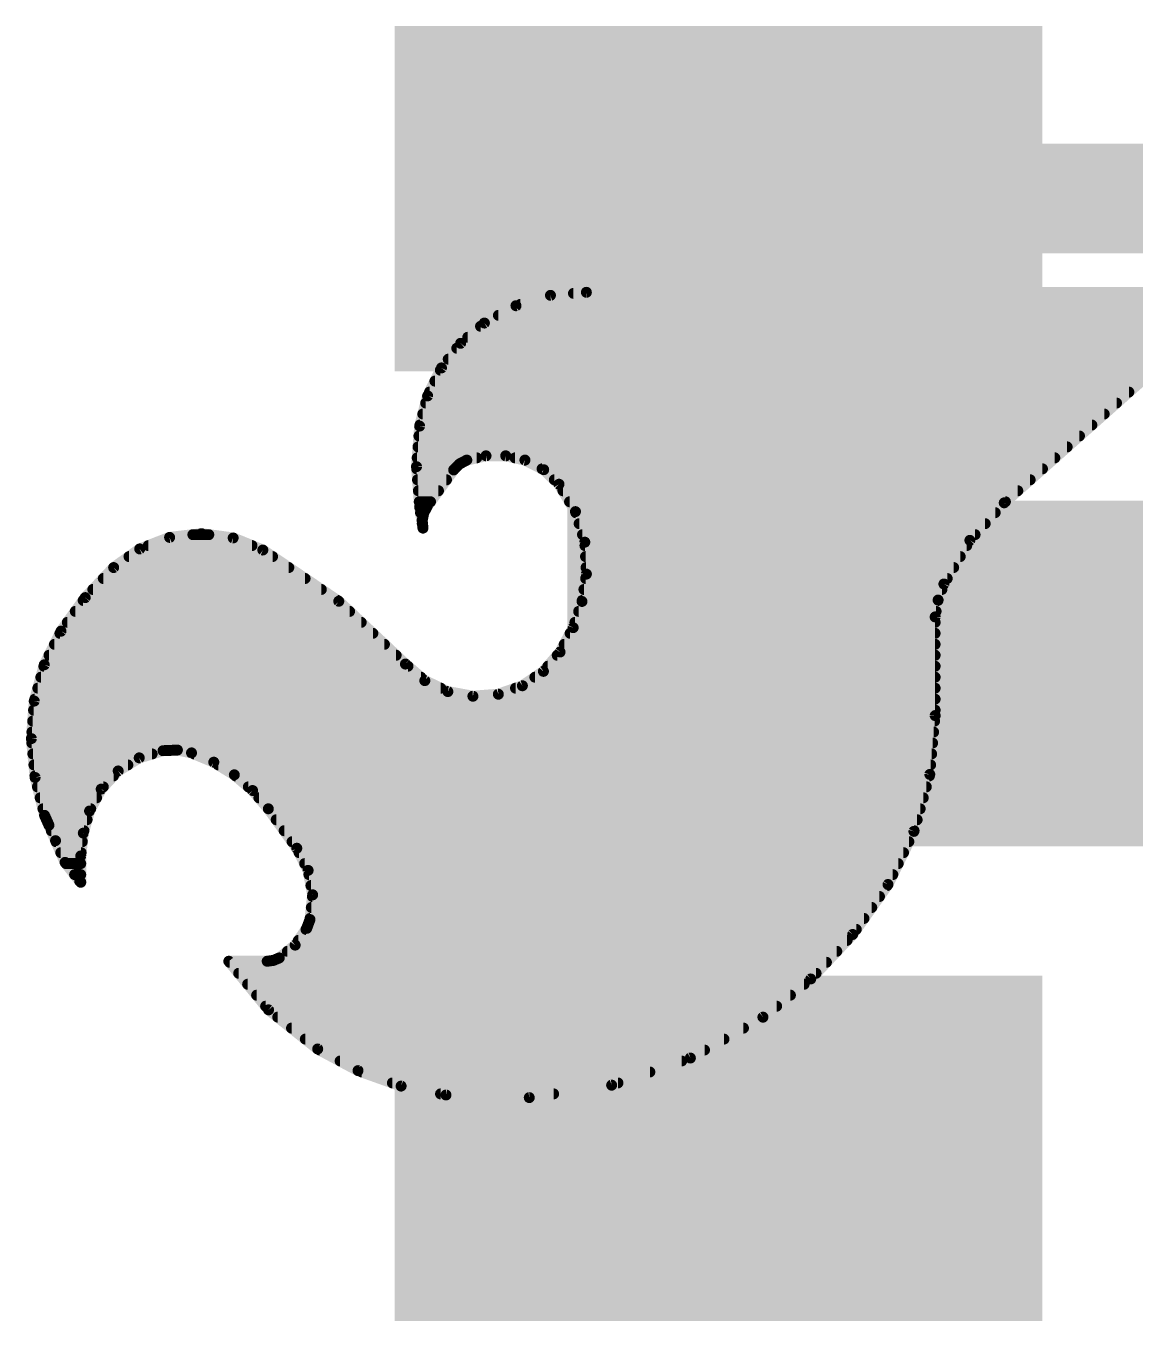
# Model space of a CAD drawing. Extents: x -20 to 87, y -17 to 53.
# Drawn here: x 4.206 to 6.775, y 12.25 to 15.25 of the extents above; entities that cross this region are included whole.
import ezdxf

# ---------------------------------------------------------------- set-up
doc = ezdxf.new("R2010")
doc.units = 0
doc.layers.add('1', color=12, linetype='CONTINUOUS')
doc.layers.add('22', color=40, linetype='CONTINUOUS')

# ---------------------------------------------------------------- blocks, each defined once
blk = doc.blocks.new('RECT')
blk.add_solid([(-0.5, -0.5), (0.5, -0.5), (-0.5, 0.5), (0.5, 0.5)])

msp = doc.modelspace()

# ---------------------------------------------------------------- linework, layer by layer
at = {"layer": '1', "const_width": 0.254}
for points in [[(5.81, 14.85), (12.074, 14.85)], [(6.21, 13.75), (11.65, 13.75)]]:
    msp.add_lwpolyline(points, dxfattribs=at)
at = {"layer": '1', "const_width": 0.127}
for points in [[(5.81, 14.9135, 1), (5.81, 14.7865)], [(6.21, 13.8135, 1), (6.21, 13.6865)]]:
    msp.add_lwpolyline(points, format="xyb", dxfattribs=at)
at = {"layer": '22', "const_width": 0.0254}
for points in [[(5.4211, 14.6259), (5.5042, 14.6329)], [(5.4743, 14.6304), (7.0178, 14.6304)], [(5.5042, 14.6329), (7.0206, 14.6329)], [(7.0206, 14.6329), (6.4719, 14.1453)], [(5.268, 14.5618), (5.3412, 14.6019)], [(5.3412, 14.6019), (5.4211, 14.6259)], [(5.3515, 14.605), (6.9892, 14.605)], [(5.3005, 14.5796), (6.9606, 14.5796)], [(5.213, 14.5148), (5.268, 14.5618)], [(5.2591, 14.5542), (6.932, 14.5542)], [(5.1686, 14.4578), (5.213, 14.5148)], [(5.2294, 14.5288), (6.9035, 14.5288)], [(5.1843, 14.478), (6.8463, 14.478)], [(5.2041, 14.5034), (6.8749, 14.5034)], [(5.1365, 14.393), (5.1686, 14.4578)], [(5.166, 14.4526), (6.8177, 14.4526)], [(5.1534, 14.4272), (6.7891, 14.4272)], [(5.1181, 14.3231), (5.1365, 14.393)], [(5.1409, 14.4018), (6.7605, 14.4018)], [(5.1321, 14.3764), (6.732, 14.3764)], [(5.1254, 14.351), (6.7034, 14.351)], [(5.1108, 14.2291), (5.1181, 14.3231)], [(5.1163, 14.3002), (6.6462, 14.3002)], [(5.1188, 14.3256), (6.6748, 14.3256)], [(5.1143, 14.2748), (6.6176, 14.2748)], [(5.1123, 14.2494), (5.2502, 14.2494)], [(5.2273, 14.2443), (5.2102, 14.2353)], [(5.2718, 14.2542), (5.2273, 14.2443)], [(5.3174, 14.2542), (5.2718, 14.2542)], [(5.3619, 14.2443), (5.3174, 14.2542)], [(5.339, 14.2494), (6.589, 14.2494)], [(5.4054, 14.2221), (5.3619, 14.2443)], [(5.1181, 14.1351), (5.1108, 14.2291)], [(5.1112, 14.224), (5.1992, 14.224)], [(5.1968, 14.2215), (5.1359, 14.1376)], [(5.2102, 14.2353), (5.1968, 14.2215)], [(5.4016, 14.224), (6.5605, 14.224)], [(5.4407, 14.1884), (5.4054, 14.2221)], [(5.1131, 14.1986), (5.1802, 14.1986)], [(5.43, 14.1986), (6.5319, 14.1986)], [(5.4789, 14.125), (5.4407, 14.1884)], [(5.1151, 14.1732), (5.1617, 14.1732)], [(5.1171, 14.1478), (5.1433, 14.1478)], [(5.4499, 14.1732), (6.5033, 14.1732)], [(5.4652, 14.1478), (6.4747, 14.1478)], [(5.1257, 14.0868), (5.1181, 14.1351)], [(5.1201, 14.1224), (5.1277, 14.1224)], [(5.1275, 14.1219), (5.124, 14.1045)], [(5.1359, 14.1376), (5.1275, 14.1219)], [(5.5005, 14.0542), (5.4789, 14.125)], [(5.4797, 14.1224), (6.4509, 14.1224)], [(6.4719, 14.1453), (6.3924, 14.0585)], [(5.124, 14.1045), (5.1257, 14.0868)], [(5.1241, 14.097), (5.1247, 14.097)], [(5.4875, 14.097), (6.4277, 14.097)], [(4.4698, 14.0385), (4.539, 14.0653)], [(4.539, 14.0653), (4.6127, 14.0739)], [(4.5928, 14.0716), (4.6298, 14.0716)], [(4.6127, 14.0739), (4.6862, 14.064)], [(4.6862, 14.064), (4.7549, 14.036)], [(5.4952, 14.0716), (6.4044, 14.0716)], [(6.3924, 14.0585), (6.3322, 13.9573)], [(4.4094, 13.9954), (4.4698, 14.0385)], [(4.4896, 14.0462), (4.7298, 14.0462)], [(4.7549, 14.036), (4.9307, 13.9174)], [(5.5042, 13.9802), (5.5005, 14.0542)], [(5.5009, 14.0462), (6.3851, 14.0462)], [(4.4449, 14.0208), (4.7774, 14.0208)], [(5.5022, 14.0208), (6.37, 14.0208)], [(4.3435, 13.9258), (4.4094, 13.9954)], [(4.3854, 13.97), (4.8527, 13.97)], [(4.4094, 13.9954), (4.8151, 13.9954)], [(5.4941, 13.9169), (5.5042, 13.9802)], [(5.5026, 13.97), (6.3398, 13.97)], [(5.5034, 13.9954), (6.3549, 13.9954)], [(4.3613, 13.9446), (4.8904, 13.9446)], [(5.4985, 13.9446), (6.3276, 13.9446)], [(6.3322, 13.9573), (6.3187, 13.9201)], [(4.2875, 13.8481), (4.3435, 13.9258)], [(4.3388, 13.9192), (4.928, 13.9192)], [(4.9307, 13.9174), (5.0851, 13.7719)], [(5.4736, 13.8562), (5.4941, 13.9169)], [(5.4945, 13.9192), (6.3186, 13.9192)], [(6.3187, 13.9201), (6.3119, 13.8811)], [(4.3205, 13.8938), (4.9558, 13.8938)], [(5.4863, 13.8938), (6.3141, 13.8938)], [(6.3119, 13.8811), (6.3119, 13.6525)], [(4.2487, 13.7701), (4.2875, 13.8481)], [(4.3021, 13.8684), (4.9827, 13.8684)], [(5.4432, 13.7998), (5.4736, 13.8562)], [(5.4777, 13.8684), (6.3119, 13.8684)], [(4.2723, 13.8176), (5.0366, 13.8176)], [(4.285, 13.843), (5.0097, 13.843)], [(5.4528, 13.8176), (6.3119, 13.8176)], [(5.4665, 13.843), (6.3119, 13.843)], [(4.2597, 13.7922), (5.0636, 13.7922)], [(5.4047, 13.755), (5.4432, 13.7998)], [(5.4367, 13.7922), (6.3119, 13.7922)], [(4.2255, 13.6861), (4.2487, 13.7701)], [(4.2478, 13.7668), (5.0911, 13.7668)], [(5.0851, 13.7719), (5.13, 13.7336)], [(5.4149, 13.7668), (6.3119, 13.7668)], [(4.2408, 13.7414), (5.1209, 13.7414)], [(5.13, 13.7336), (5.1833, 13.7081)], [(5.356, 13.7216), (5.4047, 13.755)], [(5.3849, 13.7414), (6.3119, 13.7414)], [(4.2338, 13.716), (5.1669, 13.716)], [(5.1833, 13.7081), (5.2414, 13.6974)], [(5.2414, 13.6974), (5.3003, 13.702)], [(5.3003, 13.702), (5.356, 13.7216)], [(5.3401, 13.716), (6.3119, 13.716)], [(4.2189, 13.5992), (4.2255, 13.6861)], [(4.2268, 13.6906), (6.3119, 13.6906)], [(4.222, 13.6398), (6.3107, 13.6398)], [(4.2239, 13.6652), (6.3119, 13.6652)], [(6.3119, 13.6525), (6.2995, 13.5162)], [(4.2201, 13.6144), (6.3084, 13.6144)], [(4.2275, 13.5091), (4.2189, 13.5992)], [(4.2199, 13.589), (6.3061, 13.589)], [(4.2223, 13.5636), (4.4985, 13.5636)], [(4.4687, 13.5546), (4.4198, 13.5243)], [(4.5237, 13.5712), (4.4687, 13.5546)], [(4.5571, 13.5726), (4.5237, 13.5712)], [(4.5898, 13.5661), (4.5571, 13.5726)], [(4.6413, 13.5446), (4.5898, 13.5661)], [(4.5958, 13.5636), (6.3038, 13.5636)], [(4.2247, 13.5382), (4.4423, 13.5382)], [(4.4198, 13.5243), (4.3806, 13.4823)], [(4.6888, 13.5153), (4.6413, 13.5446)], [(4.6517, 13.5382), (6.3015, 13.5382)], [(4.2271, 13.5128), (4.4091, 13.5128)], [(4.2494, 13.4214), (4.2275, 13.5091)], [(4.2329, 13.4874), (4.3854, 13.4874)], [(4.7312, 13.479), (4.6888, 13.5153)], [(4.6917, 13.5128), (6.2986, 13.5128)], [(4.7214, 13.4874), (6.2915, 13.4874)], [(6.2995, 13.5162), (6.2627, 13.3843)], [(4.2392, 13.462), (4.3698, 13.462)], [(4.3806, 13.4823), (4.3536, 13.4315)], [(4.7676, 13.4366), (4.7312, 13.479)], [(4.7458, 13.462), (6.2844, 13.462)], [(4.2456, 13.4366), (4.3563, 13.4366)], [(4.3536, 13.4315), (4.3391, 13.3803)], [(4.8336, 13.3452), (4.7676, 13.4366)], [(4.7676, 13.4366), (6.2773, 13.4366)], [(4.2596, 13.3985), (4.2494, 13.4214)], [(4.2539, 13.4112), (4.3479, 13.4112)], [(4.2748, 13.3629), (4.2596, 13.3985)], [(4.7859, 13.4112), (6.2702, 13.4112)], [(4.265, 13.3858), (4.3407, 13.3858)], [(4.3391, 13.3803), (4.3332, 13.3274)], [(4.8043, 13.3858), (6.2631, 13.3858)], [(6.2627, 13.3843), (6.2027, 13.2613)], [(4.2969, 13.3125), (4.2748, 13.3629)], [(4.2759, 13.3604), (4.3369, 13.3604)], [(4.8226, 13.3604), (6.251, 13.3604)], [(4.8598, 13.2939), (4.8336, 13.3452)], [(4.287, 13.335), (4.3341, 13.335)], [(4.3307, 13.269), (4.2969, 13.3125)], [(4.2991, 13.3096), (4.3332, 13.3096)], [(4.3332, 13.3274), (4.3332, 13.2664)], [(4.8388, 13.335), (6.2386, 13.335)], [(4.8518, 13.3096), (6.2263, 13.3096)], [(4.3189, 13.2842), (4.3332, 13.2842)], [(4.8702, 13.2373), (4.8598, 13.2939)], [(4.8616, 13.2842), (6.2139, 13.2842)], [(4.3332, 13.2665), (4.3307, 13.269)], [(4.3332, 13.2664), (4.3332, 13.2665)], [(4.8663, 13.2588), (6.2009, 13.2588)], [(6.2027, 13.2613), (6.121, 13.1456)], [(4.8641, 13.1801), (4.8702, 13.2373)], [(4.8698, 13.2334), (6.183, 13.2334)], [(4.8671, 13.208), (6.1651, 13.208)], [(4.8297, 13.1209), (4.8565, 13.1597)], [(4.8565, 13.1597), (4.8641, 13.1801)], [(4.8644, 13.1826), (6.1471, 13.1826)], [(4.8372, 13.1318), (6.108, 13.1318)], [(4.8548, 13.1572), (6.1292, 13.1572)], [(6.121, 13.1456), (6.0238, 13.0424)], [(4.793, 13.0912), (4.8297, 13.1209)], [(4.8118, 13.1064), (6.0841, 13.1064)], [(4.7682, 12.9709), (4.6761, 13.0835)], [(4.6761, 13.0835), (4.765, 13.0835)], [(4.6781, 13.081), (6.0601, 13.081)], [(4.765, 13.0835), (4.7795, 13.0855)], [(4.7795, 13.0855), (4.793, 13.0912)], [(4.6989, 13.0556), (6.0362, 13.0556)], [(6.0238, 13.0424), (5.9131, 12.954)], [(4.7197, 13.0302), (6.0085, 13.0302)], [(4.7405, 13.0048), (5.9767, 13.0048)], [(4.7613, 12.9794), (5.9449, 12.9794)], [(4.8819, 12.8803), (4.7682, 12.9709)], [(4.7894, 12.954), (5.9131, 12.954)], [(5.9131, 12.954), (5.745, 12.8593)], [(4.8213, 12.9286), (5.868, 12.9286)], [(4.8532, 12.9032), (5.8229, 12.9032)], [(4.9753, 12.8302), (4.8819, 12.8803)], [(4.8866, 12.8778), (5.7778, 12.8778)], [(5.745, 12.8593), (5.5626, 12.7965)], [(4.9339, 12.8524), (5.7249, 12.8524)], [(5.0751, 12.7944), (4.9753, 12.8302)], [(4.9841, 12.827), (5.6512, 12.827)], [(5.0549, 12.8016), (5.5774, 12.8016)], [(5.1791, 12.7737), (5.0751, 12.7944)], [(5.1665, 12.7762), (5.4283, 12.7762)], [(5.3719, 12.7677), (5.1791, 12.7737)], [(5.5626, 12.7965), (5.3719, 12.7677)]]:
    msp.add_lwpolyline(points, dxfattribs=at)
at = {"layer": '22', "const_width": 0.0127}
for points in [[(5.4743, 14.6367, 1), (5.4743, 14.6241)], [(5.5042, 14.6393, 1), (5.5042, 14.6266)], [(5.5047, 14.6266, 1), (5.5037, 14.6392)], [(5.3393, 14.608, 1), (5.343, 14.5958)], [(5.3442, 14.5963, 1), (5.3381, 14.6075)], [(5.3515, 14.6113, 1), (5.3515, 14.5987)], [(5.4205, 14.6323, 1), (5.4216, 14.6196)], [(5.4229, 14.6199, 1), (5.4192, 14.632)], [(5.3005, 14.586, 1), (5.3005, 14.5733)], [(5.2591, 14.5606, 1), (5.2591, 14.5479)], [(5.2649, 14.5674, 1), (5.2711, 14.5562)], [(5.2721, 14.557, 1), (5.2639, 14.5666)], [(5.2089, 14.5197, 1), (5.2171, 14.51)], [(5.218, 14.5109, 1), (5.208, 14.5187)], [(5.2294, 14.5351, 1), (5.2294, 14.5225)], [(5.1843, 14.4844, 1), (5.1843, 14.4717)], [(5.2041, 14.5098, 1), (5.2041, 14.4971)], [(5.166, 14.4589, 1), (5.166, 14.4463)], [(5.1636, 14.4617, 1), (5.1736, 14.4539)], [(5.1743, 14.455, 1), (5.1629, 14.4606)], [(5.1534, 14.4336, 1), (5.1534, 14.4209)], [(5.1308, 14.3958, 1), (5.1422, 14.3902)], [(5.1427, 14.3914, 1), (5.1304, 14.3946)], [(5.1409, 14.4082, 1), (5.1409, 14.3955)], [(6.7605, 14.3955, 1), (6.7605, 14.4082)], [(5.1321, 14.3827, 1), (5.1321, 14.3701)], [(6.732, 14.3701, 1), (6.732, 14.3827)], [(5.1254, 14.3574, 1), (5.1254, 14.3447)], [(6.7034, 14.3447, 1), (6.7034, 14.3574)], [(5.1163, 14.3065, 1), (5.1163, 14.2939)], [(5.1244, 14.3226, 1), (5.1118, 14.3236)], [(5.112, 14.3247, 1), (5.1242, 14.3215)], [(5.1188, 14.332, 1), (5.1188, 14.3193)], [(6.6462, 14.2939, 1), (6.6462, 14.3065)], [(6.6748, 14.3193, 1), (6.6748, 14.332)], [(5.1143, 14.2812, 1), (5.1143, 14.2685)], [(6.6176, 14.2685, 1), (6.6176, 14.2812)], [(5.1123, 14.2558, 1), (5.1123, 14.2431)], [(5.2259, 14.2505, 1), (5.2287, 14.2381)], [(5.2303, 14.2387, 1), (5.2243, 14.2499)], [(5.2502, 14.2431, 1), (5.2502, 14.2558)], [(5.2718, 14.2606, 1), (5.2718, 14.2479)], [(5.2732, 14.248, 1), (5.2704, 14.2604)], [(5.3188, 14.2604, 1), (5.316, 14.248)], [(5.3174, 14.2479, 1), (5.3174, 14.2606)], [(5.339, 14.2558, 1), (5.339, 14.2431)], [(5.3648, 14.25, 1), (5.359, 14.2386)], [(5.3605, 14.2381, 1), (5.3633, 14.2505)], [(6.589, 14.2431, 1), (6.589, 14.2558)], [(5.1171, 14.2296, 1), (5.1044, 14.2286)], [(5.1044, 14.2296, 1), (5.1171, 14.2286)], [(5.1112, 14.2303, 1), (5.1112, 14.2177)], [(5.1923, 14.2259, 1), (5.2013, 14.2171)], [(5.2019, 14.2178, 1), (5.1917, 14.2252)], [(5.1992, 14.2177, 1), (5.1992, 14.2303)], [(5.2073, 14.2409, 1), (5.2132, 14.2297)], [(5.2148, 14.2309, 1), (5.2057, 14.2397)], [(5.4016, 14.2303, 1), (5.4016, 14.2177)], [(5.4097, 14.2267, 1), (5.401, 14.2175)], [(5.4025, 14.2164, 1), (5.4082, 14.2277)], [(6.5605, 14.2177, 1), (6.5605, 14.2303)], [(5.1131, 14.205, 1), (5.1131, 14.1923)], [(5.1802, 14.1923, 1), (5.1802, 14.205)], [(5.43, 14.205, 1), (5.43, 14.1923)], [(5.4461, 14.1917, 1), (5.4353, 14.1851)], [(5.4363, 14.1838, 1), (5.4451, 14.193)], [(6.5319, 14.1923, 1), (6.5319, 14.205)], [(5.1151, 14.1796, 1), (5.1151, 14.1669)], [(5.1171, 14.1541, 1), (5.1171, 14.1415)], [(5.1433, 14.1415, 1), (5.1433, 14.1541)], [(5.1617, 14.1669, 1), (5.1617, 14.1796)], [(5.4499, 14.1796, 1), (5.4499, 14.1669)], [(5.4652, 14.1541, 1), (5.4652, 14.1415)], [(6.4747, 14.1415, 1), (6.4747, 14.1541)], [(6.5033, 14.1669, 1), (6.5033, 14.1796)], [(5.1244, 14.1361, 1), (5.1118, 14.1341)], [(5.1118, 14.1346, 1), (5.1244, 14.1356)], [(5.1201, 14.1288, 1), (5.1201, 14.1161)], [(5.1219, 14.1249, 1), (5.1331, 14.1189)], [(5.1337, 14.1207, 1), (5.1213, 14.1232)], [(5.1277, 14.1161, 1), (5.1277, 14.1288)], [(5.1308, 14.1413, 1), (5.141, 14.1339)], [(5.1415, 14.1346, 1), (5.1303, 14.1406)], [(5.485, 14.1268, 1), (5.4728, 14.1231)], [(5.4797, 14.1288, 1), (5.4797, 14.1161)], [(5.4735, 14.1217, 1), (5.4844, 14.1283)], [(6.4509, 14.1161, 1), (6.4509, 14.1288)], [(6.4677, 14.15, 1), (6.4761, 14.1406)], [(6.4766, 14.141, 1), (6.4672, 14.1496)], [(5.1303, 14.1051, 1), (5.1177, 14.1039)], [(5.1178, 14.1058, 1), (5.1302, 14.1032)], [(5.1241, 14.1034, 1), (5.1241, 14.0907)], [(5.1247, 14.0907, 1), (5.1247, 14.1034)], [(5.4875, 14.1034, 1), (5.4875, 14.0907)], [(6.4277, 14.0907, 1), (6.4277, 14.1034)], [(4.5382, 14.0716, 1), (4.5397, 14.059)], [(4.5413, 14.0593, 1), (4.5367, 14.0712)], [(4.5928, 14.0779, 1), (4.5928, 14.0653)], [(4.6135, 14.0802, 1), (4.6118, 14.0676)], [(4.6134, 14.0676, 1), (4.6119, 14.0802)], [(4.6298, 14.0653, 1), (4.6298, 14.0779)], [(4.6886, 14.0698, 1), (4.6838, 14.0581)], [(4.6853, 14.0577, 1), (4.687, 14.0703)], [(5.1194, 14.0858, 1), (5.132, 14.0878)], [(5.1194, 14.0862, 1), (5.132, 14.0874)], [(5.4952, 14.0779, 1), (5.4952, 14.0653)], [(6.3978, 14.0552, 1), (6.3869, 14.0617)], [(6.4044, 14.0653, 1), (6.4044, 14.0779)], [(4.4675, 14.0445, 1), (4.4721, 14.0326)], [(4.4735, 14.0334, 1), (4.4661, 14.0437)], [(4.4896, 14.0526, 1), (4.4896, 14.0399)], [(4.7298, 14.0399, 1), (4.7298, 14.0526)], [(4.7585, 14.0413, 1), (4.7513, 14.0307)], [(4.7525, 14.0301, 1), (4.7573, 14.0419)], [(5.5069, 14.0545, 1), (5.4942, 14.0538)], [(5.4945, 14.0523, 1), (5.5066, 14.056)], [(5.5009, 14.0526, 1), (5.5009, 14.0399)], [(6.3851, 14.0399, 1), (6.3851, 14.0526)], [(6.3877, 14.0628, 1), (6.3971, 14.0542)], [(4.4449, 14.0272, 1), (4.4449, 14.0145)], [(4.7774, 14.0145, 1), (4.7774, 14.0272)], [(5.5022, 14.0272, 1), (5.5022, 14.0145)], [(6.37, 14.0145, 1), (6.37, 14.0272)], [(4.3854, 13.9764, 1), (4.3854, 13.9637)], [(4.4094, 14.0017, 1), (4.4094, 13.9891)], [(4.4057, 14.0006, 1), (4.4131, 13.9902)], [(4.414, 13.991, 1), (4.4048, 13.9998)], [(4.8151, 13.9891, 1), (4.8151, 14.0017)], [(4.8527, 13.9637, 1), (4.8527, 13.9764)], [(5.5026, 13.9764, 1), (5.5026, 13.9637)], [(5.5034, 14.0017, 1), (5.5034, 13.9891)], [(5.5105, 13.9792, 1), (5.4979, 13.9812)], [(5.4979, 13.9799, 1), (5.5105, 13.9805)], [(6.3398, 13.9637, 1), (6.3398, 13.9764)], [(6.3549, 13.9891, 1), (6.3549, 14.0017)], [(4.3613, 13.951, 1), (4.3613, 13.9383)], [(4.8904, 13.9383, 1), (4.8904, 13.951)], [(5.4985, 13.951, 1), (5.4985, 13.9383)], [(6.3267, 13.9605, 1), (6.3377, 13.9541)], [(6.3382, 13.9551, 1), (6.3262, 13.9595)], [(6.3276, 13.9383, 1), (6.3276, 13.951)], [(4.3388, 13.9255, 1), (4.3388, 13.9129)], [(4.3389, 13.9302, 1), (4.3482, 13.9214)], [(4.3487, 13.9221, 1), (4.3384, 13.9295)], [(4.9351, 13.922, 1), (4.9264, 13.9128)], [(4.9272, 13.9121, 1), (4.9343, 13.9226)], [(4.928, 13.9129, 1), (4.928, 13.9255)], [(5.4879, 13.9179, 1), (5.5004, 13.9159)], [(5.5001, 13.9149, 1), (5.4881, 13.9189)], [(5.4945, 13.9255, 1), (5.4945, 13.9129)], [(6.325, 13.919, 1), (6.3125, 13.9212)], [(6.3128, 13.9222, 1), (6.3247, 13.9179)], [(6.3186, 13.9129, 1), (6.3186, 13.9255)], [(4.3205, 13.9002, 1), (4.3205, 13.8875)], [(4.9558, 13.8875, 1), (4.9558, 13.9002)], [(5.4863, 13.9002, 1), (5.4863, 13.8875)], [(6.3183, 13.8811, 1), (6.3056, 13.8811)], [(6.3141, 13.8875, 1), (6.3141, 13.9002)], [(4.2932, 13.8453, 1), (4.2818, 13.8509)], [(4.3021, 13.8748, 1), (4.3021, 13.8621)], [(4.9827, 13.8621, 1), (4.9827, 13.8748)], [(5.4676, 13.8582, 1), (5.4796, 13.8542)], [(5.4792, 13.8532, 1), (5.468, 13.8592)], [(5.4777, 13.8748, 1), (5.4777, 13.8621)], [(6.3056, 13.8822, 1), (6.3182, 13.88)], [(6.3119, 13.8621, 1), (6.3119, 13.8748)], [(4.2723, 13.8239, 1), (4.2723, 13.8113)], [(4.285, 13.8493, 1), (4.285, 13.8367)], [(4.2823, 13.8518, 1), (4.2927, 13.8444)], [(5.0097, 13.8367, 1), (5.0097, 13.8493)], [(5.0366, 13.8113, 1), (5.0366, 13.8239)], [(5.4528, 13.8239, 1), (5.4528, 13.8113)], [(5.4665, 13.8493, 1), (5.4665, 13.8367)], [(6.3119, 13.8367, 1), (6.3119, 13.8493)], [(6.3119, 13.8113, 1), (6.3119, 13.8239)], [(4.2597, 13.7986, 1), (4.2597, 13.7859)], [(5.0636, 13.7859, 1), (5.0636, 13.7986)], [(5.4367, 13.7986, 1), (5.4367, 13.7859)], [(5.4376, 13.8028, 1), (5.4488, 13.7968)], [(5.448, 13.7957, 1), (5.4384, 13.8039)], [(6.3119, 13.7859, 1), (6.3119, 13.7986)], [(4.2478, 13.7731, 1), (4.2478, 13.7605)], [(4.243, 13.7729, 1), (4.2544, 13.7673)], [(4.2548, 13.7684, 1), (4.2426, 13.7718)], [(5.0892, 13.7767, 1), (5.081, 13.7671)], [(5.0807, 13.7673, 1), (5.0895, 13.7765)], [(5.0911, 13.7605, 1), (5.0911, 13.7731)], [(5.4149, 13.7731, 1), (5.4149, 13.7605)], [(6.3119, 13.7605, 1), (6.3119, 13.7731)], [(4.2408, 13.7477, 1), (4.2408, 13.7351)], [(5.1209, 13.7351, 1), (5.1209, 13.7477)], [(5.1328, 13.7393, 1), (5.1273, 13.7278)], [(5.1259, 13.7287, 1), (5.1342, 13.7384)], [(5.3849, 13.7477, 1), (5.3849, 13.7351)], [(5.3999, 13.7591, 1), (5.4096, 13.7508)], [(5.4083, 13.7497, 1), (5.4012, 13.7602)], [(6.3119, 13.7351, 1), (6.3119, 13.7477)], [(4.2338, 13.7224, 1), (4.2338, 13.7097)], [(5.1669, 13.7097, 1), (5.1669, 13.7224)], [(5.1845, 13.7144, 1), (5.1822, 13.7019)], [(5.1806, 13.7024, 1), (5.1861, 13.7139)], [(5.2409, 13.7037, 1), (5.2419, 13.691)], [(5.2982, 13.7079, 1), (5.3024, 13.696)], [(5.3008, 13.6956, 1), (5.2998, 13.7083)], [(5.3401, 13.7224, 1), (5.3401, 13.7097)], [(5.3524, 13.7268, 1), (5.3596, 13.7164)], [(5.3581, 13.7156, 1), (5.3539, 13.7276)], [(6.3119, 13.7097, 1), (6.3119, 13.7224)], [(4.2319, 13.6856, 1), (4.2192, 13.6866)], [(4.2194, 13.6878, 1), (4.2316, 13.6844)], [(4.2268, 13.6969, 1), (4.2268, 13.6843)], [(5.2403, 13.6911, 1), (5.2426, 13.7036)], [(6.3119, 13.6843, 1), (6.3119, 13.6969)], [(4.222, 13.6462, 1), (4.222, 13.6335)], [(4.2239, 13.6715, 1), (4.2239, 13.6589)], [(6.3182, 13.6519, 1), (6.3056, 13.6531)], [(6.3056, 13.6525, 1), (6.3183, 13.6525)], [(6.3107, 13.6335, 1), (6.3107, 13.6462)], [(6.3119, 13.6589, 1), (6.3119, 13.6715)], [(4.2201, 13.6207, 1), (4.2201, 13.6081)], [(6.3084, 13.6081, 1), (6.3084, 13.6207)], [(4.2252, 13.5998, 1), (4.2126, 13.5986)], [(4.2126, 13.5997, 1), (4.2252, 13.5987)], [(4.2199, 13.5953, 1), (4.2199, 13.5827)], [(6.3061, 13.5827, 1), (6.3061, 13.5953)], [(4.2223, 13.57, 1), (4.2223, 13.5573)], [(4.4668, 13.5607, 1), (4.4705, 13.5485)], [(4.472, 13.5492, 1), (4.4653, 13.56)], [(4.4985, 13.5573, 1), (4.4985, 13.57)], [(4.5234, 13.5775, 1), (4.524, 13.5649)], [(4.5255, 13.5651, 1), (4.5219, 13.5773)], [(4.5583, 13.5788, 1), (4.5558, 13.5664)], [(4.5573, 13.5663, 1), (4.5568, 13.579)], [(4.5922, 13.572, 1), (4.5874, 13.5602)], [(4.5886, 13.5599, 1), (4.591, 13.5723)], [(4.5958, 13.57, 1), (4.5958, 13.5573)], [(6.3038, 13.5573, 1), (6.3038, 13.57)], [(4.2247, 13.5445, 1), (4.2247, 13.5319)], [(4.4165, 13.5296, 1), (4.4232, 13.5189)], [(4.4245, 13.5199, 1), (4.4152, 13.5286)], [(4.4423, 13.5319, 1), (4.4423, 13.5445)], [(4.6446, 13.55, 1), (4.638, 13.5392)], [(4.6389, 13.5388, 1), (4.6438, 13.5505)], [(4.6517, 13.5445, 1), (4.6517, 13.5319)], [(6.3015, 13.5319, 1), (6.3015, 13.5445)], [(4.2271, 13.5191, 1), (4.2271, 13.5065)], [(4.2211, 13.5085, 1), (4.2338, 13.5098)], [(4.2336, 13.5107, 1), (4.2213, 13.5076)], [(4.2329, 13.4938, 1), (4.2329, 13.4811)], [(4.3854, 13.4811, 1), (4.3854, 13.4938)], [(4.4091, 13.5065, 1), (4.4091, 13.5191)], [(4.6929, 13.5201, 1), (4.6847, 13.5105)], [(4.6855, 13.5099, 1), (4.6921, 13.5207)], [(4.6917, 13.5191, 1), (4.6917, 13.5065)], [(4.7214, 13.4938, 1), (4.7214, 13.4811)], [(6.2915, 13.4811, 1), (6.2915, 13.4938)], [(6.2932, 13.5168, 1), (6.3058, 13.5156)], [(6.3056, 13.5145, 1), (6.2934, 13.5179)], [(6.2986, 13.5065, 1), (6.2986, 13.5191)], [(4.2392, 13.4684, 1), (4.2392, 13.4557)], [(4.3698, 13.4557, 1), (4.3698, 13.4684)], [(4.3759, 13.4866, 1), (4.3852, 13.4779)], [(4.3862, 13.4793, 1), (4.375, 13.4852)], [(4.736, 13.4831, 1), (4.7264, 13.4748)], [(4.7271, 13.4741, 1), (4.7353, 13.4838)], [(4.7458, 13.4684, 1), (4.7458, 13.4557)], [(6.2844, 13.4557, 1), (6.2844, 13.4684)], [(4.2456, 13.4429, 1), (4.2456, 13.4303)], [(4.348, 13.4345, 1), (4.3592, 13.4285)], [(4.3597, 13.4298, 1), (4.3475, 13.4332)], [(4.3563, 13.4303, 1), (4.3563, 13.4429)], [(4.7727, 13.4403, 1), (4.7625, 13.4329)], [(4.7676, 13.4429, 1), (4.7676, 13.4303)], [(4.7628, 13.4325, 1), (4.7724, 13.4407)], [(6.2773, 13.4303, 1), (6.2773, 13.4429)], [(4.2552, 13.424, 1), (4.2436, 13.4188)], [(4.2432, 13.4199, 1), (4.2556, 13.4229)], [(4.2539, 13.4176, 1), (4.2539, 13.4049)], [(4.2654, 13.401, 1), (4.2538, 13.396)], [(4.3479, 13.4049, 1), (4.3479, 13.4176)], [(4.7859, 13.4176, 1), (4.7859, 13.4049)], [(6.2702, 13.4049, 1), (6.2702, 13.4176)], [(4.2538, 13.3959, 1), (4.2654, 13.4011)], [(4.265, 13.3922, 1), (4.265, 13.3795)], [(4.3454, 13.3796, 1), (4.3328, 13.381)], [(4.333, 13.382, 1), (4.3452, 13.3786)], [(4.3407, 13.3795, 1), (4.3407, 13.3922)], [(4.8043, 13.3922, 1), (4.8043, 13.3795)], [(6.2566, 13.386, 1), (6.2688, 13.3826)], [(6.2684, 13.3816, 1), (6.257, 13.3871)], [(6.2631, 13.3795, 1), (6.2631, 13.3922)], [(4.2806, 13.3654, 1), (4.269, 13.3604)], [(4.269, 13.3604, 1), (4.2806, 13.3654)], [(4.2759, 13.3667, 1), (4.2759, 13.3541)], [(4.3369, 13.3541, 1), (4.3369, 13.3667)], [(4.8226, 13.3667, 1), (4.8226, 13.3541)], [(4.8393, 13.3481, 1), (4.8279, 13.3423)], [(4.8285, 13.3415, 1), (4.8387, 13.3489)], [(6.251, 13.3541, 1), (6.251, 13.3667)], [(4.287, 13.3414, 1), (4.287, 13.3287)], [(4.3019, 13.3164, 1), (4.2919, 13.3086)], [(4.2911, 13.3099, 1), (4.3027, 13.315)], [(4.2991, 13.316, 1), (4.2991, 13.3033)], [(4.3396, 13.3274, 1), (4.3269, 13.3274)], [(4.3269, 13.3281, 1), (4.3395, 13.3267)], [(4.3332, 13.3033, 1), (4.3332, 13.316)], [(4.3341, 13.3287, 1), (4.3341, 13.3414)], [(4.8388, 13.3414, 1), (4.8388, 13.3287)], [(4.8518, 13.316, 1), (4.8518, 13.3033)], [(6.2263, 13.3033, 1), (6.2263, 13.316)], [(6.2386, 13.3287, 1), (6.2386, 13.3414)], [(4.3189, 13.2905, 1), (4.3189, 13.2779)], [(4.3332, 13.2779, 1), (4.3332, 13.2905)], [(4.866, 13.2951, 1), (4.8535, 13.2928)], [(4.8541, 13.291, 1), (4.8654, 13.2968)], [(4.8616, 13.2905, 1), (4.8616, 13.2779)], [(6.2139, 13.2779, 1), (6.2139, 13.2905)], [(4.3352, 13.2735, 1), (4.3262, 13.2645)], [(4.3257, 13.2651, 1), (4.3357, 13.2729)], [(4.3396, 13.2665, 1), (4.3269, 13.2665)], [(4.3269, 13.2664, 1), (4.3396, 13.2664)], [(4.3269, 13.2664, 1), (4.3396, 13.2664)], [(4.3287, 13.262, 1), (4.3377, 13.271)], [(4.8663, 13.2652, 1), (4.8663, 13.2525)], [(6.197, 13.2641, 1), (6.2084, 13.2585)], [(6.2079, 13.2576, 1), (6.1975, 13.265)], [(6.2009, 13.2525, 1), (6.2009, 13.2652)], [(4.8698, 13.2398, 1), (4.8698, 13.2271)], [(4.8766, 13.2367, 1), (4.8639, 13.238)], [(4.864, 13.2362, 1), (4.8765, 13.2385)], [(6.183, 13.2271, 1), (6.183, 13.2398)], [(4.8671, 13.2143, 1), (4.8671, 13.2017)], [(6.1651, 13.2017, 1), (6.1651, 13.2143)], [(4.8617, 13.1561, 1), (4.8513, 13.1633)], [(4.8578, 13.1808, 1), (4.8704, 13.1794)], [(4.8644, 13.189, 1), (4.8644, 13.1763)], [(4.8701, 13.1779, 1), (4.8581, 13.1823)], [(6.1471, 13.1763, 1), (6.1471, 13.189)], [(4.8372, 13.1381, 1), (4.8372, 13.1255)], [(4.8548, 13.1636, 1), (4.8548, 13.1509)], [(4.8505, 13.1619, 1), (4.8625, 13.1575)], [(6.108, 13.1255, 1), (6.108, 13.1381)], [(6.1158, 13.1492, 1), (6.1262, 13.1419)], [(6.1256, 13.1412, 1), (6.1163, 13.1499)], [(6.1292, 13.1509, 1), (6.1292, 13.1636)], [(4.8118, 13.1128, 1), (4.8118, 13.1001)], [(4.8245, 13.1245, 1), (4.8349, 13.1173)], [(4.8337, 13.1159, 1), (4.8257, 13.1258)], [(6.0841, 13.1001, 1), (6.0841, 13.1128)], [(4.681, 13.0875, 1), (4.6712, 13.0795)], [(4.6761, 13.0899, 1), (4.6761, 13.0772)], [(4.6781, 13.0874, 1), (4.6781, 13.0747)], [(4.7641, 13.0898, 1), (4.7659, 13.0772)], [(4.765, 13.0772, 1), (4.765, 13.0899)], [(4.777, 13.0913, 1), (4.782, 13.0796)], [(4.7804, 13.0792, 1), (4.7787, 13.0918)], [(4.789, 13.0961, 1), (4.797, 13.0863)], [(4.7955, 13.0854, 1), (4.7905, 13.097)], [(6.0601, 13.0747, 1), (6.0601, 13.0874)], [(4.6989, 13.0619, 1), (4.6989, 13.0493)], [(6.0192, 13.0468, 1), (6.0284, 13.0381)], [(6.0278, 13.0375, 1), (6.0198, 13.0474)], [(6.0362, 13.0493, 1), (6.0362, 13.0619)], [(4.7197, 13.0366, 1), (4.7197, 13.0239)], [(6.0085, 13.0239, 1), (6.0085, 13.0366)], [(4.7405, 13.0112, 1), (4.7405, 12.9985)], [(4.7613, 12.9857, 1), (4.7613, 12.9731)], [(5.9449, 12.9731, 1), (5.9449, 12.9857)], [(5.9767, 12.9985, 1), (5.9767, 13.0112)], [(4.7721, 12.9759, 1), (4.7642, 12.966)], [(4.7633, 12.9669, 1), (4.7731, 12.975)], [(4.7894, 12.9604, 1), (4.7894, 12.9477)], [(5.9091, 12.959, 1), (5.9171, 12.949)], [(5.9162, 12.9485, 1), (5.91, 12.9595)], [(5.9131, 12.9477, 1), (5.9131, 12.9604)], [(4.8213, 12.935, 1), (4.8213, 12.9223)], [(5.868, 12.9223, 1), (5.868, 12.935)], [(4.8532, 12.9095, 1), (4.8532, 12.8969)], [(5.8229, 12.8969, 1), (5.8229, 12.9095)], [(4.8849, 12.8859, 1), (4.8789, 12.8747)], [(4.8779, 12.8753, 1), (4.8859, 12.8853)], [(4.8866, 12.8841, 1), (4.8866, 12.8715)], [(5.7419, 12.8649, 1), (5.7481, 12.8538)], [(5.7471, 12.8533, 1), (5.743, 12.8653)], [(5.7778, 12.8715, 1), (5.7778, 12.8841)], [(4.9339, 12.8588, 1), (4.9339, 12.8461)], [(4.9775, 12.8361, 1), (4.9732, 12.8242)], [(4.9723, 12.8246, 1), (4.9783, 12.8358)], [(5.7249, 12.8461, 1), (5.7249, 12.8588)], [(4.9841, 12.8333, 1), (4.9841, 12.8207)], [(5.0549, 12.8079, 1), (5.0549, 12.7953)], [(5.5774, 12.7953, 1), (5.5774, 12.8079)], [(5.6512, 12.8207, 1), (5.6512, 12.8333)], [(5.0764, 12.8006, 1), (5.0739, 12.7881)], [(5.073, 12.7884, 1), (5.0773, 12.8003)], [(5.1665, 12.7826, 1), (5.1665, 12.7699)], [(5.1793, 12.78, 1), (5.1789, 12.7674)], [(5.1779, 12.7675, 1), (5.1803, 12.7799)], [(5.371, 12.7739, 1), (5.3729, 12.7614)], [(5.3717, 12.7613, 1), (5.3721, 12.774)], [(5.4283, 12.7699, 1), (5.4283, 12.7826)], [(5.5606, 12.8025, 1), (5.5647, 12.7905)], [(5.5636, 12.7902, 1), (5.5617, 12.8028)]]:
    msp.add_lwpolyline(points, format="xyb", dxfattribs=at)

# ---------------------------------------------------------------- block references
at = {"layer": '1', "xscale": 0.8, "yscale": 1.5, "rotation": 90}
for p in [(5.81, 14.85), (6.21, 13.75), (5.81, 12.65)]:
    msp.add_blockref('RECT', p, dxfattribs=at)

doc.saveas('drawing.dxf')
